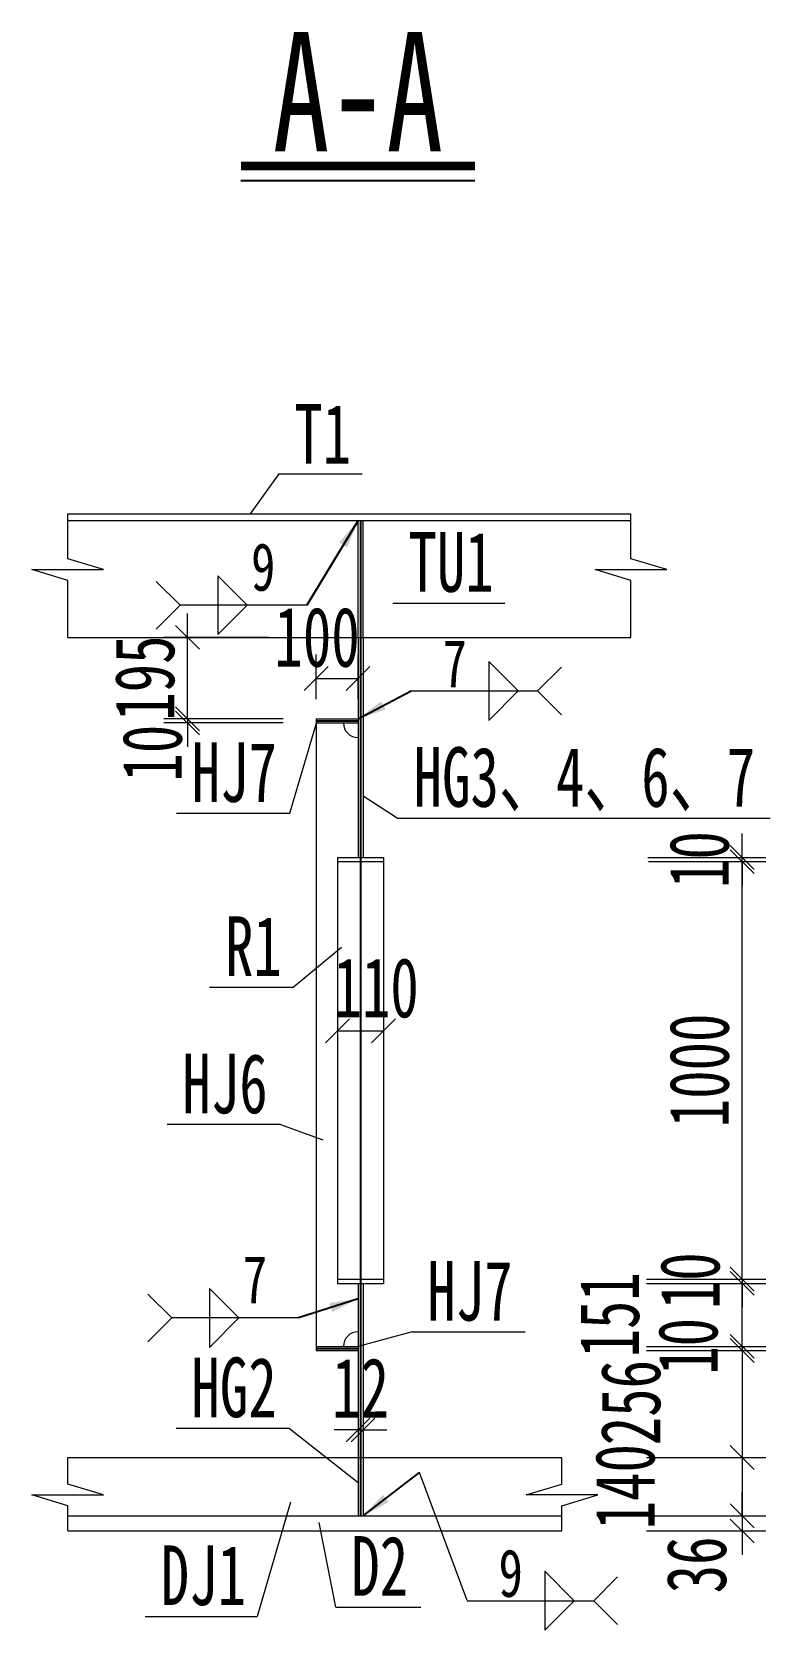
# Model space of a CAD drawing. Header units: millimetres. Extents: x -89049 to 410567, y -307459 to -100425.
# Drawn here: x 143197 to 144963, y -150486 to -146659 of the extents above; entities that cross this region are included whole.
import ezdxf
from ezdxf.enums import TextEntityAlignment as Align

# ---------------------------------------------------------------- set-up
doc = ezdxf.new("R2010")
doc.units = ezdxf.units.MM
doc.linetypes.add('DASHED', pattern=[0.75, 0.5, -0.25])
doc.layers.get('Defpoints').update_dxf_attribs({"color": 8})
for name, color, linetype, lineweight in [('Dim', 4, 'Continuous', 15), ('文字', 7, 'Continuous', 15), ('标注线及字体', 2, 'Continuous', 15), ('细实线', 4, 'Continuous', 15), ('虚线', 7, 'DASHED', 13), ('钢板细线', 6, 'Continuous', 15)]:
    doc.layers.add(name, color=color, linetype=linetype, lineweight=lineweight)
doc.layers.add('Text', color=4, linetype='Continuous')
doc.styles.add('111', font='', dxfattribs={"width": 0.7})
doc.styles.add('BM_Dim', font='', dxfattribs={"width": 0.85})
doc.styles.add('SMEDI', font='', dxfattribs={"width": 0.75})
doc.styles.get("Standard").update_dxf_attribs({"font": ''})
doc.styles.get('111').set_extended_font_data('仿宋_GB2312')
doc.styles.get('BM_Dim').set_extended_font_data('仿宋_GB2312')
doc.styles.get('SMEDI').set_extended_font_data('仿宋_GB2312')
doc.styles.get('Standard').set_extended_font_data('仿宋_GB2312')
doc.dimstyles.new('200', dxfattribs={"dimscale": 0, "dimtxt": 2.5, "dimasz": 1, "dimexe": 1, "dimexo": 1, "dimgap": 0.6, "dimtad": 1, "dimdec": 0, "dimdsep": 46, "dimtxsty": '111', "dimblk": 'OBLIQUE', "dimcen": 0, "dimclrd": 4, "dimclre": 4, "dimclrt": 4, "dimadec": 1, "dimazin": 2, "dimtfac": 1, "dimtdec": 0, "dimtix": 1, "dimtmove": 2, "dimatfit": 3, "dimfxl": 4, "dimfxlon": 1, "dimtolj": 1, "dimlwd": -1, "dimlwe": -1, "dimarcsym": 0})
doc.dimstyles.new('MSteel_1.0_1.0', dxfattribs={"dimtxt": 3, "dimasz": 1.2, "dimexe": 1, "dimexo": 1, "dimgap": 1, "dimtad": 3, "dimtoh": 1, "dimdec": 0, "dimzin": 0, "dimdsep": 46, "dimtxsty": 'Standard', "dimblk": 'ARCHTICK', "dimcen": 0.09, "dimclrd": 3, "dimclre": 3, "dimadec": 0, "dimazin": 0, "dimtfac": 1, "dimtdec": 4, "dimtofl": 0, "dimtmove": 0, "dimatfit": 3, "dimfxl": 1, "dimtolj": 1, "dimtzin": 0, "dimarcsym": 0})

# ---------------------------------------------------------------- blocks, each defined once
blk = doc.blocks.new('_Oblique')
at = {"color": 0, "linetype": 'ByBlock', "lineweight": -2}
blk.add_line((-0.5, -0.5), (0.5, 0.5), dxfattribs=at)
blk = doc.blocks.new('*D1376')
at = {"layer": 'Defpoints', "color": 0, "transparency": 16777216}
for p in [(143977.3, -148207), (143877.3, -148313.7), (143977.3, -148313.7)]:
    blk.add_point(p, dxfattribs=at)
at = {"layer": '细实线', "color": 4, "transparency": 16777216}
for p, q in [((143877.3, -148256.5), (143877.3, -148149.8)), ((143977.3, -148256.5), (143977.3, -148149.8)), ((143877.3, -148207), (143977.3, -148207))]:
    blk.add_line(p, q, dxfattribs=at)
at = {"layer": '细实线', "color": 4, "transparency": 16777216, "xscale": 57.14285714285715, "yscale": 57.14285714285715, "zscale": 57.14285714285715, "rotation": 180}
blk.add_blockref('_Oblique', (143877.3, -148207), dxfattribs=at)
at = {"layer": '细实线', "color": 4, "transparency": 16777216, "xscale": 57.14285714285715, "yscale": 57.14285714285715, "zscale": 57.14285714285715}
blk.add_blockref('_Oblique', (143977.3, -148207), dxfattribs=at)
at = {"layer": '细实线', "color": 4, "transparency": 16777216, "insert": (143879.3, -148108.7), "char_height": 142.86, "attachment_point": 5, "style": '111'}
blk.add_mtext('\\A1;100', dxfattribs=at)
blk = doc.blocks.new('*D1377')
at = {"layer": 'Defpoints', "color": 0, "transparency": 16777216}
for p in [(144585.5, -149816.7), (144704.2, -149806.7), (144896.7, -149816.7)]:
    blk.add_point(p, dxfattribs=at)
at = {"layer": '细实线', "color": 4, "transparency": 16777216}
for p, q in [((144896.7, -149806.7), (144896.7, -149749.5)), ((144668.1, -149816.7), (144953.8, -149816.7)), ((144761.3, -149806.7), (144953.8, -149806.7)), ((144896.7, -149806.7), (144896.7, -149816.7)), ((144896.7, -149816.7), (144896.7, -149873.8))]:
    blk.add_line(p, q, dxfattribs=at)
at = {"layer": '细实线', "color": 4, "transparency": 16777216, "xscale": 57.14285714285715, "yscale": 57.14285714285715, "zscale": 57.14285714285715}
for p, rotation in [((144896.7, -149806.7), 270), ((144896.7, -149816.7), 90)]:
    blk.add_blockref('_Oblique', p, dxfattribs=dict(at, rotation=rotation))
at = {"layer": '细实线', "color": 4, "transparency": 16777216, "insert": (144767.5, -149806.7), "char_height": 142.86, "attachment_point": 5, "rotation": 90, "style": '111'}
blk.add_mtext('\\A1;10', dxfattribs=at)
blk = doc.blocks.new('*D1378')
at = {"layer": 'Defpoints', "color": 0, "transparency": 16777216}
for p in [(144585.5, -149816.7), (144608.5, -150072.7), (144896.7, -150072.7)]:
    blk.add_point(p, dxfattribs=at)
at = {"layer": '细实线', "color": 4, "transparency": 16777216}
for p, q in [((144668.1, -149816.7), (144953.8, -149816.7)), ((144896.7, -149816.7), (144896.7, -150072.7)), ((144668.1, -150072.7), (144953.8, -150072.7))]:
    blk.add_line(p, q, dxfattribs=at)
at = {"layer": '细实线', "color": 4, "transparency": 16777216, "xscale": 57.14285714285715, "yscale": 57.14285714285715, "zscale": 57.14285714285715}
for p, rotation in [((144896.7, -149816.7), 90), ((144896.7, -150072.7), 270)]:
    blk.add_blockref('_Oblique', p, dxfattribs=dict(at, rotation=rotation))
at = {"layer": '细实线', "color": 4, "transparency": 16777216, "insert": (144630.4, -149941.4), "char_height": 142.86, "attachment_point": 5, "rotation": 90, "style": '111'}
blk.add_mtext('\\A1;256', dxfattribs=at)
blk = doc.blocks.new('*D1379')
at = {"layer": 'Defpoints', "color": 0, "transparency": 16777216}
for p in [(144608.5, -150072.7), (144739, -150212.7), (144896.7, -150212.7)]:
    blk.add_point(p, dxfattribs=at)
at = {"layer": '细实线', "color": 4, "transparency": 16777216}
for p, q in [((144668.1, -150072.7), (144953.8, -150072.7)), ((144896.7, -150072.7), (144896.7, -150212.7)), ((144796.1, -150212.7), (144953.8, -150212.7))]:
    blk.add_line(p, q, dxfattribs=at)
at = {"layer": '细实线', "color": 4, "transparency": 16777216, "xscale": 57.14285714285715, "yscale": 57.14285714285715, "zscale": 57.14285714285715}
for p, rotation in [((144896.7, -150072.7), 90), ((144896.7, -150212.7), 270)]:
    blk.add_blockref('_Oblique', p, dxfattribs=dict(at, rotation=rotation))
at = {"layer": '细实线', "color": 4, "transparency": 16777216, "insert": (144616.7, -150142.7), "char_height": 142.86, "attachment_point": 5, "rotation": 90, "style": '111'}
blk.add_mtext('\\A1;140', dxfattribs=at)
blk = doc.blocks.new('*D1380')
at = {"layer": 'Defpoints', "color": 0, "transparency": 16777216}
for p in [(144608.5, -150212.7), (144610.4, -150248.7), (144896.7, -150248.7)]:
    blk.add_point(p, dxfattribs=at)
at = {"layer": '细实线', "color": 4, "transparency": 16777216}
for p, q in [((144896.7, -150212.7), (144896.7, -150155.5)), ((144668.1, -150212.7), (144953.8, -150212.7)), ((144896.7, -150212.7), (144896.7, -150248.7)), ((144668.1, -150248.7), (144953.8, -150248.7)), ((144896.7, -150248.7), (144896.7, -150305.8))]:
    blk.add_line(p, q, dxfattribs=at)
at = {"layer": '细实线', "color": 4, "transparency": 16777216, "xscale": 57.14285714285715, "yscale": 57.14285714285715, "zscale": 57.14285714285715}
for p, rotation in [((144896.7, -150212.7), 270), ((144896.7, -150248.7), 90)]:
    blk.add_blockref('_Oblique', p, dxfattribs=dict(at, rotation=rotation))
at = {"layer": '细实线', "color": 4, "transparency": 16777216, "insert": (144788, -150330), "char_height": 142.86, "attachment_point": 5, "rotation": 90, "style": '111'}
blk.add_mtext('\\A1;36', dxfattribs=at)
blk = doc.blocks.new('*D1381')
at = {"layer": 'Defpoints', "color": 0, "transparency": 16777216}
for p in [(143877.3, -148303.7), (143569.3, -148313.7), (143877.3, -148313.7)]:
    blk.add_point(p, dxfattribs=at)
at = {"layer": '细实线', "color": 4, "transparency": 16777216}
for p, q in [((143569.3, -148303.7), (143569.3, -148246.5)), ((143797.9, -148303.7), (143512.2, -148303.7)), ((143569.3, -148303.7), (143569.3, -148313.7)), ((143797.9, -148313.7), (143512.2, -148313.7)), ((143569.3, -148313.7), (143569.3, -148370.8))]:
    blk.add_line(p, q, dxfattribs=at)
at = {"layer": '细实线', "color": 4, "transparency": 16777216, "xscale": 57.14285714285715, "yscale": 57.14285714285715, "zscale": 57.14285714285715}
for p, rotation in [((143569.3, -148303.7), 270), ((143569.3, -148313.7), 90)]:
    blk.add_blockref('_Oblique', p, dxfattribs=dict(at, rotation=rotation))
at = {"layer": '细实线', "color": 4, "transparency": 16777216, "insert": (143485.1, -148385.9), "char_height": 142.86, "attachment_point": 5, "rotation": 90, "style": '111'}
blk.add_mtext('\\A1;10', dxfattribs=at)
blk = doc.blocks.new('*D1382')
at = {"layer": 'Defpoints', "color": 0, "transparency": 16777216}
for p in [(143569.3, -148108.7), (143820.4, -148108.7), (143877.3, -148303.7)]:
    blk.add_point(p, dxfattribs=at)
at = {"layer": '细实线', "color": 4, "transparency": 16777216}
for p, q in [((143569.3, -148108.7), (143569.3, -148051.5)), ((143763.3, -148108.7), (143512.2, -148108.7)), ((143569.3, -148303.7), (143569.3, -148108.7)), ((143797.9, -148303.7), (143512.2, -148303.7)), ((143569.3, -148303.7), (143569.3, -148360.8))]:
    blk.add_line(p, q, dxfattribs=at)
at = {"layer": '细实线', "color": 4, "transparency": 16777216, "xscale": 57.14285714285715, "yscale": 57.14285714285715, "zscale": 57.14285714285715}
for p, rotation in [((143569.3, -148108.7), 270), ((143569.3, -148303.7), 90)]:
    blk.add_blockref('_Oblique', p, dxfattribs=dict(at, rotation=rotation))
at = {"layer": '细实线', "color": 4, "transparency": 16777216, "insert": (143467.1, -148206.2), "char_height": 142.86, "attachment_point": 5, "rotation": 90, "style": '111'}
blk.add_mtext('\\A1;195', dxfattribs=at)
blk = doc.blocks.new('*D1383')
at = {"layer": 'Defpoints', "color": 0, "transparency": 16777216}
for p in [(143928.3, -149003.2), (144038.3, -149003.2), (144038.3, -149050.9)]:
    blk.add_point(p, dxfattribs=at)
at = {"layer": '细实线', "color": 4, "transparency": 16777216}
for p, q in [((143928.3, -149050.9), (143928.3, -149108)), ((143928.3, -149050.9), (144038.3, -149050.9)), ((144038.3, -149050.9), (144038.3, -149108))]:
    blk.add_line(p, q, dxfattribs=at)
at = {"layer": '细实线', "color": 4, "transparency": 16777216, "xscale": 57.14285714285715, "yscale": 57.14285714285715, "zscale": 57.14285714285715, "rotation": 180}
blk.add_blockref('_Oblique', (143928.3, -149050.9), dxfattribs=at)
at = {"layer": '细实线', "color": 4, "transparency": 16777216, "xscale": 57.14285714285715, "yscale": 57.14285714285715, "zscale": 57.14285714285715}
blk.add_blockref('_Oblique', (144038.3, -149050.9), dxfattribs=at)
at = {"layer": '细实线', "color": 4, "transparency": 16777216, "insert": (144020.6, -148948.6), "char_height": 142.86, "attachment_point": 5, "style": '111'}
blk.add_mtext('\\A1;110', dxfattribs=at)
blk = doc.blocks.new('*D1384')
at = {"layer": 'Defpoints', "color": 0, "transparency": 16777216}
for p in [(144587.2, -149655.7), (144896.7, -149655.7), (144585.5, -149806.7)]:
    blk.add_point(p, dxfattribs=at)
at = {"layer": '细实线', "color": 4, "transparency": 16777216}
for p, q in [((144668.1, -149655.7), (144953.8, -149655.7)), ((144896.7, -149806.7), (144896.7, -149655.7)), ((144668.1, -149806.7), (144953.8, -149806.7))]:
    blk.add_line(p, q, dxfattribs=at)
at = {"layer": '细实线', "color": 4, "transparency": 16777216, "xscale": 57.14285714285715, "yscale": 57.14285714285715, "zscale": 57.14285714285715}
for p, rotation in [((144896.7, -149655.7), 90), ((144896.7, -149806.7), 270)]:
    blk.add_blockref('_Oblique', p, dxfattribs=dict(at, rotation=rotation))
at = {"layer": '细实线', "color": 4, "transparency": 16777216, "insert": (144579.5, -149731.2), "char_height": 142.86, "attachment_point": 5, "rotation": 90, "style": '111'}
blk.add_mtext('\\A1;151', dxfattribs=at)
blk = doc.blocks.new('*D1385')
at = {"layer": 'Defpoints', "color": 0, "transparency": 16777216}
for p in [(144588, -149645.7), (144587.2, -149655.7), (144896.7, -149655.7)]:
    blk.add_point(p, dxfattribs=at)
at = {"layer": '细实线', "color": 4, "transparency": 16777216}
for p, q in [((144896.7, -149645.7), (144896.7, -149588.5)), ((144668.1, -149645.7), (144953.8, -149645.7)), ((144896.7, -149645.7), (144896.7, -149655.7)), ((144668.1, -149655.7), (144953.8, -149655.7)), ((144896.7, -149655.7), (144896.7, -149712.8))]:
    blk.add_line(p, q, dxfattribs=at)
at = {"layer": '细实线', "color": 4, "transparency": 16777216, "xscale": 57.14285714285715, "yscale": 57.14285714285715, "zscale": 57.14285714285715}
for p, rotation in [((144896.7, -149645.7), 270), ((144896.7, -149655.7), 90)]:
    blk.add_blockref('_Oblique', p, dxfattribs=dict(at, rotation=rotation))
at = {"layer": '细实线', "color": 4, "transparency": 16777216, "insert": (144772.3, -149649.5), "char_height": 142.86, "attachment_point": 5, "rotation": 90, "style": '111'}
blk.add_mtext('\\A1;10', dxfattribs=at)
blk = doc.blocks.new('*D1386')
at = {"layer": 'Defpoints', "color": 0, "transparency": 16777216}
for p in [(144615.8, -148645.7), (144896.7, -148645.7), (144591.5, -149645.7)]:
    blk.add_point(p, dxfattribs=at)
at = {"layer": '细实线', "color": 4, "transparency": 16777216}
for p, q in [((144672.9, -148645.7), (144953.8, -148645.7)), ((144896.7, -149645.7), (144896.7, -148645.7)), ((144668.1, -149645.7), (144953.8, -149645.7))]:
    blk.add_line(p, q, dxfattribs=at)
at = {"layer": '细实线', "color": 4, "transparency": 16777216, "xscale": 57.14285714285715, "yscale": 57.14285714285715, "zscale": 57.14285714285715}
for p, rotation in [((144896.7, -148645.7), 90), ((144896.7, -149645.7), 270)]:
    blk.add_blockref('_Oblique', p, dxfattribs=dict(at, rotation=rotation))
at = {"layer": '细实线', "color": 4, "transparency": 16777216, "insert": (144794.4, -149145.7), "char_height": 142.86, "attachment_point": 5, "rotation": 90, "style": '111'}
blk.add_mtext('\\A1;1000', dxfattribs=at)
blk = doc.blocks.new('*D1387')
at = {"layer": 'Defpoints', "color": 0, "transparency": 16777216}
for p in [(144613.6, -148635.7), (144615.8, -148645.7), (144896.7, -148635.7)]:
    blk.add_point(p, dxfattribs=at)
at = {"layer": '细实线', "color": 4, "transparency": 16777216}
for p, q in [((144896.7, -148635.7), (144896.7, -148578.5)), ((144670.7, -148635.7), (144953.8, -148635.7)), ((144672.9, -148645.7), (144953.8, -148645.7)), ((144896.7, -148645.7), (144896.7, -148635.7)), ((144896.7, -148645.7), (144896.7, -148702.8))]:
    blk.add_line(p, q, dxfattribs=at)
at = {"layer": '细实线', "color": 4, "transparency": 16777216, "xscale": 57.14285714285715, "yscale": 57.14285714285715, "zscale": 57.14285714285715}
for p, rotation in [((144896.7, -148635.7), 270), ((144896.7, -148645.7), 90)]:
    blk.add_blockref('_Oblique', p, dxfattribs=dict(at, rotation=rotation))
at = {"layer": '细实线', "color": 4, "transparency": 16777216, "insert": (144794.4, -148640.7), "char_height": 142.86, "attachment_point": 5, "rotation": 90, "style": '111'}
blk.add_mtext('\\A1;10', dxfattribs=at)
blk = doc.blocks.new('_ArchTick')
at = {"color": 0, "linetype": 'ByBlock', "const_width": 0.15}
blk.add_lwpolyline([(-0.5, -0.5), (0.5, 0.5)], dxfattribs=at)
blk = doc.blocks.new('角焊缝1')
at = {"layer": 'Dim'}
blk.add_line((-3101.175, 370.223), (-3106.48, 370.223), dxfattribs=at)
blk.add_lwpolyline([(-3107.48, 369.223), (-3106.48, 370.223), (-3107.48, 371.223)], dxfattribs=at)
blk.add_lwpolyline([(-3104.907, 371.455), (-3104.907, 368.992), (-3103.675, 370.223)], close=True, dxfattribs=at)
blk = doc.blocks.new('角焊缝2')
at = {"layer": 'Dim'}
blk.add_line((-3138.009, 370.223), (-3132.704, 370.223), dxfattribs=at)
blk.add_lwpolyline([(-3134.754, 371.455), (-3134.754, 368.992), (-3133.523, 370.223)], close=True, dxfattribs=at)
blk.add_lwpolyline([(-3131.704, 369.223), (-3132.704, 370.223), (-3131.704, 371.223)], dxfattribs=at)
blk = doc.blocks.new('*D1388')
at = {"layer": 'Defpoints', "color": 0, "transparency": 16777216}
for p in [(143977.3, -149968.6), (143989.3, -149968.6), (143989.3, -150006.8)]:
    blk.add_point(p, dxfattribs=at)
at = {"layer": '细实线', "color": 4, "transparency": 16777216}
for p, q in [((143977.3, -150006.8), (143920.1, -150006.8)), ((143977.3, -150006.8), (143977.3, -150064)), ((143977.3, -150006.8), (143989.3, -150006.8)), ((143989.3, -150006.8), (143989.3, -150064)), ((143989.3, -150006.8), (144046.4, -150006.8))]:
    blk.add_line(p, q, dxfattribs=at)
at = {"layer": '细实线', "color": 4, "transparency": 16777216, "xscale": 57.14285714285715, "yscale": 57.14285714285715, "zscale": 57.14285714285715}
blk.add_blockref('_Oblique', (143977.3, -150006.8), dxfattribs=at)
at = {"layer": '细实线', "color": 4, "transparency": 16777216, "xscale": 57.14285714285715, "yscale": 57.14285714285715, "zscale": 57.14285714285715, "rotation": 180}
blk.add_blockref('_Oblique', (143989.3, -150006.8), dxfattribs=at)
at = {"layer": '细实线', "color": 4, "transparency": 16777216, "insert": (143983.3, -149906.1), "char_height": 142.86, "attachment_point": 5, "style": '111'}
blk.add_mtext('\\A1;12', dxfattribs=at)

msp = doc.modelspace()

# ---------------------------------------------------------------- linework, layer by layer
at = {"color": 4}
msp.add_line((143696.9, -147014.2), (144257.1, -147014.2), dxfattribs=at)
at = {"color": 6, "const_width": 20.6, "elevation": 0}
msp.add_lwpolyline([(143696.9, -146979.9), (144257.1, -146979.9)], dxfattribs=at)
at = {"layer": 'Defpoints'}
for p, q in [((143983.3, -147828.7), (143983.3, -150212.7)), ((143877.3, -148308.7), (143977.3, -148308.7)), ((143877.3, -149811.7), (143977.3, -149811.7))]:
    msp.add_line(p, q, dxfattribs=at)
at = {"layer": 'Dim', "color": 8}
msp.add_line((144238.2, -150415.6), (144124.7, -150108.7), dxfattribs=at)
at = {"layer": '细实线'}
for p, q in [((143787.9, -147717.2), (143719.3, -147812.7)), ((143787.9, -147717.2), (143987.4, -147717.2)), ((144060.3, -148026.4), (144329, -148026.4)), ((143814.2, -148529.6), (143879.5, -148308.7)), ((144070.8, -148541.4), (143989.3, -148489.2)), ((143542.7, -148529.6), (143814.2, -148529.6)), ((144070.8, -148541.4), (144963.4, -148541.4)), ((143821.7, -148946.7), (143937.7, -148850.4)), ((143622.1, -148946.7), (143821.7, -148946.7)), ((143792, -149275.4), (143520.5, -149275.4)), ((143792, -149275.4), (143892.9, -149312.2)), ((144106.6, -149771.9), (143977.3, -149806.7)), ((144106.6, -149771.9), (144377.5, -149771.9)), ((143813.5, -150003.2), (143542.1, -150003.2)), ((143813.5, -150003.2), (143977.3, -150132.8)), ((143815.8, -150179.6), (143736.2, -150453.2)), ((143924.3, -150431), (143884.6, -150228.4)), ((143924.3, -150431), (144127.6, -150431)), ((143467.5, -150453.2), (143736.2, -150453.2))]:
    msp.add_line(p, q, dxfattribs=at)
at = {"layer": '细实线', "color": 4, "elevation": 0}
for points in [[(143282.6, -148108.7), (143282.6, -147972.2), (143196.9, -147946.5), (143368.3, -147946.5), (143282.6, -147920.8), (143282.6, -147886.5), (143282.6, -147812.7)], [(144630.4, -148108.7), (144630.4, -147972.2), (144544.7, -147946.5), (144716.1, -147946.5), (144630.4, -147920.8), (144630.4, -147886.5), (144630.4, -147812.7)], [(143282.6, -150248.7), (143282.6, -150188.2), (143196.9, -150162.5), (143368.3, -150162.5), (143282.6, -150136.8), (143282.6, -150102.5), (143282.6, -150072.7)], [(144465.3, -150248.7), (144465.3, -150188.2), (144551, -150162.5), (144379.6, -150162.5), (144465.3, -150136.8), (144465.3, -150102.5), (144465.3, -150072.7)]]:
    msp.add_lwpolyline(points, dxfattribs=at)
at = {"layer": '虚线', "ltscale": 2}
for p, q in [((143977.3, -148108.7), (143977.3, -147828.7)), ((143989.3, -148108.7), (143989.3, -147828.7)), ((143977.3, -150072.7), (143977.3, -150212.7)), ((143977.3, -150072.7), (143977.3, -150212.7)), ((143989.3, -150072.7), (143989.3, -150212.7)), ((143989.3, -150072.7), (143989.3, -150212.7))]:
    msp.add_line(p, q, dxfattribs=at)
at = {"layer": '钢板细线'}
for p, q in [((143282.6, -147812.7), (144630.4, -147812.7)), ((143282.6, -147828.7), (144630.4, -147828.7)), ((143282.6, -148108.7), (144630.4, -148108.7)), ((143977.3, -148108.7), (143977.3, -148635.7)), ((143989.3, -148108.7), (143989.3, -148635.7)), ((143877.3, -148303.7), (143977.3, -148303.7)), ((143877.3, -148303.7), (143877.3, -148313.7)), ((143877.3, -148313.7), (143977.3, -148313.7)), ((143877.3, -148313.7), (143877.3, -149806.7)), ((143928.3, -148635.7), (144038.3, -148635.7)), ((143928.3, -148635.7), (143928.3, -149655.7)), ((143928.3, -148645.7), (144038.3, -148645.7)), ((144038.3, -148635.7), (144038.3, -149655.7)), ((143928.3, -149645.7), (144038.3, -149645.7)), ((143928.3, -149655.7), (144038.3, -149655.7)), ((143977.3, -149655.7), (143977.3, -150072.7)), ((143989.3, -149655.7), (143989.3, -150072.7)), ((143877.3, -149806.7), (143977.3, -149806.7)), ((143877.3, -149806.7), (143877.3, -149816.7)), ((143877.3, -149816.7), (143977.3, -149816.7)), ((143282.6, -150072.7), (144465.3, -150072.7)), ((143282.6, -150212.7), (144465.3, -150212.7)), ((143282.6, -150248.7), (144465.3, -150248.7))]:
    msp.add_line(p, q, dxfattribs=at)
for centre, start, end in [((143977.3, -148313.7), 180, 270), ((143977.3, -149806.7), 90, 180)]:
    msp.add_arc(centre, 35, start, end, dxfattribs=at)

# ---------------------------------------------------------------- block references
at = {"layer": '细实线', "color": 8, "xscale": 57.1428571428572, "yscale": 57.1428571428572, "zscale": 57.1428571428572}
for name, p in [('角焊缝1', (321064.6, -169187.4)), ('角焊缝2', (323418.9, -169392.6)), ('角焊缝1', (321044.8, -170894.3)), ('角焊缝2', (323553.1, -171571.3))]:
    msp.add_blockref(name, p, dxfattribs=at)

# ---------------------------------------------------------------- texts
at = {"layer": 'Text', "style": 'SMEDI', "width": 0.75}
for s, p in [('9', (143721.1, -147939.8)), ('7', (144179.5, -148170.9)), ('7', (143701.3, -149646.7)), ('9', (144313.6, -150349.5))]:
    msp.add_text(s, height=114.3, dxfattribs=at).set_placement(p, align=Align.MIDDLE_LEFT)
at = {"layer": '文字', "style": 'BM_Dim', "width": 0.7}
for s, p in [('T1', (143892.8, -147735.8)), ('TU1', (144199.8, -148042.3)), ('HJ7', (143681.2, -148545.5)), ('HG3、4、6、7', (144519.1, -148557.3)), ('R1', (143727, -148962.6)), ('HJ6', (143659, -149291.3)), ('HJ7', (144245, -149787.8)), ('HG2', (143680.5, -150019.1)), ('DJ1', (143607, -150469.1)), ('D2', (144029.2, -150446.9))]:
    msp.add_text(s, height=142.86, dxfattribs=at).set_placement(p, align=Align.BOTTOM_CENTER)
at = {"layer": '标注线及字体', "style": '111', "width": 0.7}
msp.add_text('A-A', height=285.71, dxfattribs=at).set_placement((143977, -146801.6), align=Align.MIDDLE)

# ---------------------------------------------------------------- dimensions: what is measured, and where the dimension line sits
at = {"layer": '细实线'}
for base, p1, p2, picture, middle in [((143977.3, -148207), (143877.3, -148313.7), (143977.3, -148313.7), '*D1376', (143879.3, -148108.7)), ((144038.3, -149050.9), (143928.3, -149003.2), (144038.3, -149003.2), '*D1383', (144020.6, -148948.6))]:
    dim = msp.add_linear_dim(base=base, p1=p1, p2=p2, dimstyle='200', override={"dimscale": 57.142857, "dimblk": 'Oblique'}, dxfattribs=at)
    dim.commit()
    dim.dimension.update_dxf_attribs({"geometry": picture, "text_midpoint": middle, "dimtype": 160})
for base, p1, p2, picture, middle in [((143569.3, -148108.7), (143877.3, -148303.7), (143820.4, -148108.7), '*D1382', (143467.1, -148206.2)), ((144896.7, -148635.7), (144615.8, -148645.7), (144613.6, -148635.7), '*D1387', (144794.4, -148640.7)), ((144896.7, -148645.7), (144591.5, -149645.7), (144615.8, -148645.7), '*D1386', (144794.4, -149145.7))]:
    dim = msp.add_linear_dim(base=base, p1=p1, p2=p2, angle=90, dimstyle='200', override={"dimscale": 57.142857, "dimblk": 'Oblique'}, dxfattribs=at)
    dim.commit()
    dim.dimension.update_dxf_attribs({"geometry": picture, "text_midpoint": middle})
for base, p1, p2, picture, middle in [((143569.3, -148313.7), (143877.3, -148303.7), (143877.3, -148313.7), '*D1381', (143485.1, -148385.9)), ((144896.7, -149655.7), (144585.5, -149806.7), (144587.2, -149655.7), '*D1384', (144579.5, -149731.2)), ((144896.7, -149655.7), (144588, -149645.7), (144587.2, -149655.7), '*D1385', (144772.3, -149649.5)), ((144896.7, -149816.7), (144704.2, -149806.7), (144585.5, -149816.7), '*D1377', (144767.5, -149806.7)), ((144896.7, -150072.7), (144585.5, -149816.7), (144608.5, -150072.7), '*D1378', (144630.4, -149941.4)), ((144896.7, -150212.7), (144608.5, -150072.7), (144739, -150212.7), '*D1379', (144616.7, -150142.7)), ((144896.7, -150248.7), (144608.5, -150212.7), (144610.4, -150248.7), '*D1380', (144788, -150330))]:
    dim = msp.add_linear_dim(base=base, p1=p1, p2=p2, angle=90, dimstyle='200', override={"dimscale": 57.142857, "dimblk": 'Oblique'}, dxfattribs=at)
    dim.commit()
    dim.dimension.update_dxf_attribs({"geometry": picture, "text_midpoint": middle, "dimtype": 160})
dim = msp.add_linear_dim(base=(143989.3, -150006.8), p1=(143977.3, -149968.6), p2=(143989.3, -149968.6), dimstyle='200', override={"dimscale": 57.142857, "dimblk": 'Oblique'}, dxfattribs=at)
dim.commit()
dim.dimension.update_dxf_attribs({"geometry": '*D1388', "text_midpoint": (143983.3, -149906.1)})

# ---------------------------------------------------------------- leaders
at = {"layer": 'Dim'}
for points in [[(143977.3, -147828.7), (143854.6, -148031.8)], [(143977.3, -148303.7), (144104.1, -148237)], [(143977.3, -149692.7), (143834.8, -149738.7)], [(143989.3, -150212.7), (144124.7, -150108.7)]]:
    msp.add_leader(points, dimstyle='MSteel_1.0_1.0', override={"dimscale": 57.142857, "dimclrd": 256}, dxfattribs=at)

doc.saveas('drawing.dxf')
